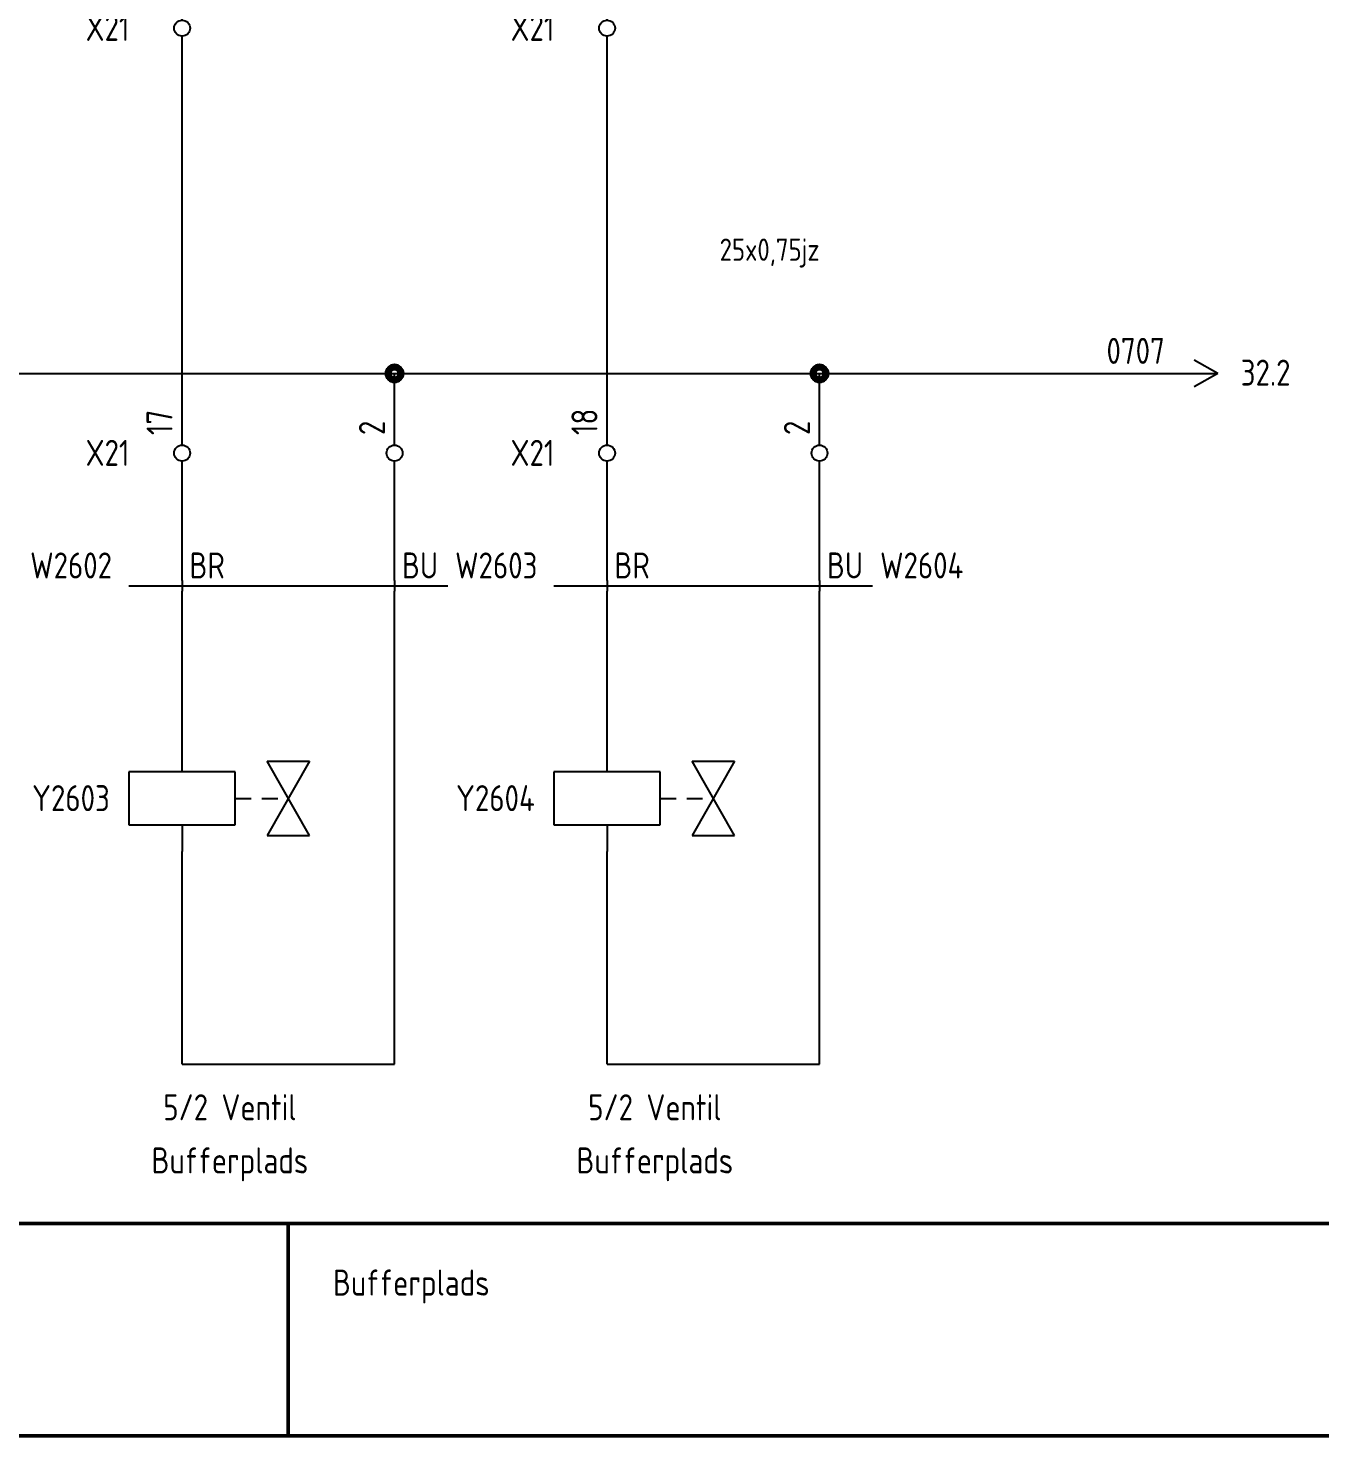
# Model space of a CAD drawing. Header units: millimetres. Extents: x 10 to 410, y 10 to 275.
# Drawn here: x 135.5 to 257.1, y 10 to 142.5 of the extents above; entities that cross this region are included whole.
import ezdxf
from ezdxf.enums import TextEntityAlignment as Align

# ---------------------------------------------------------------- set-up
doc = ezdxf.new("R2010")
doc.units = ezdxf.units.MM
doc.linetypes.add('Caddy_Solid', pattern=[0])
doc.layers.add('2', color=7, linetype='Continuous')
doc.styles.add('Caddy_Vectorfont1p', font='isocp___.ttf', dxfattribs={"width": 0.9})

# ---------------------------------------------------------------- blocks, each defined once
blk = doc.blocks.new('Blk1')
at = {"linetype": 'Caddy_Solid', "lineweight": 50}
for p, q in [((10, 30), (410, 30)), ((160, 30), (160, 10)), ((410, 10), (10, 10))]:
    blk.add_line(p, q, dxfattribs=at)
at = {"lineweight": 25, "style": 'Caddy_Vectorfont1p', "width": 0.9}
blk.add_text('Bufferplads', height=2.45, dxfattribs=at).set_placement((164.2, 23.2))
blk = doc.blocks.new('Blk16')
at = {"linetype": 'Caddy_Solid', "lineweight": 25}
for p, q in [((150, 103.25), (150, 105)), ((150, 100), (150, 101.75))]:
    blk.add_line(p, q, dxfattribs=at)
blk.add_circle((150, 102.5), 0.75, dxfattribs=at)
at = {"lineweight": 25, "style": 'Caddy_Vectorfont1p', "width": 0.9, "flags": 1}
blk.add_attdef('$TAG160410', (152.6, 104.2), '', height=2.45, rotation=90, dxfattribs=at)
at = {"layer": '2', "lineweight": 25, "style": 'Caddy_Vectorfont1p', "width": 0.9}
blk.add_attdef('$TAG160400', (149.1, 104.2), '', height=2.45, rotation=90, dxfattribs=at)
at = {"layer": '2', "lineweight": 25, "style": 'Caddy_Vectorfont1p', "width": 0.9, "flags": 1}
for tag, p in [('$TAG140020', (145.05, 108.3)), ('$TAG140050', (145.05, 104.8)), ('$TAG160030', (145.05, 97.8)), ('$TAG160040', (145.05, 92.8))]:
    blk.add_attdef(tag, text='', height=2.45, dxfattribs=at).set_placement(p, align=Align.RIGHT)
at = {"layer": '2', "lineweight": 25, "style": 'Caddy_Vectorfont1p', "width": 0.9}
blk.add_attdef('$TAG160010', text='', height=2.45, dxfattribs=at).set_placement((145.05, 101.3), align=Align.RIGHT)
blk = doc.blocks.new('Blk17')
at = {"linetype": 'Caddy_Solid', "lineweight": 25}
for p, q in [((170, 103.25), (170, 105)), ((170, 100), (170, 101.75))]:
    blk.add_line(p, q, dxfattribs=at)
blk.add_circle((170, 102.5), 0.75, dxfattribs=at)
at = {"lineweight": 25, "style": 'Caddy_Vectorfont1p', "width": 0.9, "flags": 1}
blk.add_attdef('$TAG160410', (172.6, 104.2), '', height=2.45, rotation=90, dxfattribs=at)
at = {"layer": '2', "lineweight": 25, "style": 'Caddy_Vectorfont1p', "width": 0.9}
blk.add_attdef('$TAG160400', (169.1, 104.2), '', height=2.45, rotation=90, dxfattribs=at)
at = {"layer": '2', "lineweight": 25, "style": 'Caddy_Vectorfont1p', "width": 0.9, "flags": 1}
for tag, p in [('$TAG140020', (165.05, 108.3)), ('$TAG140050', (165.05, 104.8)), ('$TAG160010', (165.05, 101.3)), ('$TAG160030', (165.05, 97.8)), ('$TAG160040', (165.05, 92.8))]:
    blk.add_attdef(tag, text='', height=2.45, dxfattribs=at).set_placement(p, align=Align.RIGHT)
blk = doc.blocks.new('Blk18')
at = {"linetype": 'Caddy_Solid', "lineweight": 25}
for p, q in [((150, 72.5), (150, 75)), ((158, 73.5), (162, 73.5)), ((162, 73.5), (158, 66.5)), ((162, 66.5), (158, 73.5)), ((155, 72.5), (145, 72.5)), ((145, 72.5), (145, 67.5)), ((155, 67.5), (155, 72.5)), ((155, 70), (156.5, 70)), ((157.5, 70), (159, 70)), ((145, 67.5), (155, 67.5)), ((150, 67.5), (150, 65)), ((158, 66.5), (162, 66.5))]:
    blk.add_line(p, q, dxfattribs=at)
at = {"lineweight": 25, "style": 'Caddy_Vectorfont1p', "width": 0.9}
blk.add_attdef('$TAG175000_00', (149.1, 73.4), '', height=2.45, rotation=90, dxfattribs=at)
for tag, p in [('$TAG160010', (143.2, 68.8)), ('$TAG160030', (143.2, 65.3)), ('$TAG160040', (143.2, 61.8))]:
    blk.add_attdef(tag, text='', height=2.45, dxfattribs=at).set_placement(p, align=Align.RIGHT)
blk.add_attdef('$TAG175000_01', text='', height=2.45, rotation=90, dxfattribs=at).set_placement((149.1, 65.9), align=Align.RIGHT)
blk = doc.blocks.new('Blk19')
at = {"linetype": 'Caddy_Solid', "lineweight": 25}
for p, q in [((170, 103.25), (170, 105)), ((170, 100), (170, 101.75))]:
    blk.add_line(p, q, dxfattribs=at)
blk.add_circle((170, 102.5), 0.75, dxfattribs=at)
at = {"lineweight": 25, "style": 'Caddy_Vectorfont1p', "width": 0.9, "flags": 1}
blk.add_attdef('$TAG160410', (172.6, 104.2), '', height=2.45, rotation=90, dxfattribs=at)
at = {"layer": '2', "lineweight": 25, "style": 'Caddy_Vectorfont1p', "width": 0.9}
blk.add_attdef('$TAG160400', (169.1, 104.2), '', height=2.45, rotation=90, dxfattribs=at)
at = {"layer": '2', "lineweight": 25, "style": 'Caddy_Vectorfont1p', "width": 0.9, "flags": 1}
for tag, p in [('$TAG140020', (165.05, 108.3)), ('$TAG140050', (165.05, 104.8)), ('$TAG160010', (165.05, 101.3)), ('$TAG160030', (165.05, 97.8)), ('$TAG160040', (165.05, 92.8))]:
    blk.add_attdef(tag, text='', height=2.45, dxfattribs=at).set_placement(p, align=Align.RIGHT)
blk = doc.blocks.new('Blk22')
at = {"linetype": 'Caddy_Solid', "lineweight": 25}
for p, q in [((150, 143.25), (150, 145)), ((150, 140), (150, 141.75))]:
    blk.add_line(p, q, dxfattribs=at)
blk.add_circle((150, 142.5), 0.75, dxfattribs=at)
at = {"lineweight": 25, "style": 'Caddy_Vectorfont1p', "width": 0.9, "flags": 1}
blk.add_attdef('$TAG160410', (152.6, 144.2), '', height=2.45, rotation=90, dxfattribs=at)
at = {"layer": '2', "lineweight": 25, "style": 'Caddy_Vectorfont1p', "width": 0.9}
blk.add_attdef('$TAG160400', (149.1, 144.2), '', height=2.45, rotation=90, dxfattribs=at)
at = {"layer": '2', "lineweight": 25, "style": 'Caddy_Vectorfont1p', "width": 0.9, "flags": 1}
for tag, p in [('$TAG140020', (145.05, 148.3)), ('$TAG140050', (145.05, 144.8)), ('$TAG160030', (145.05, 137.8)), ('$TAG160040', (145.05, 132.8))]:
    blk.add_attdef(tag, text='', height=2.45, dxfattribs=at).set_placement(p, align=Align.RIGHT)
at = {"layer": '2', "lineweight": 25, "style": 'Caddy_Vectorfont1p', "width": 0.9}
blk.add_attdef('$TAG160010', text='', height=2.45, dxfattribs=at).set_placement((145.05, 141.3), align=Align.RIGHT)
blk = doc.blocks.new('Blk23')
at = {"linetype": 'Caddy_Solid', "lineweight": 25}
for p, q in [((190, 103.25), (190, 105)), ((190, 100), (190, 101.75))]:
    blk.add_line(p, q, dxfattribs=at)
blk.add_circle((190, 102.5), 0.75, dxfattribs=at)
at = {"lineweight": 25, "style": 'Caddy_Vectorfont1p', "width": 0.9, "flags": 1}
blk.add_attdef('$TAG160410', (192.6, 104.2), '', height=2.45, rotation=90, dxfattribs=at)
at = {"layer": '2', "lineweight": 25, "style": 'Caddy_Vectorfont1p', "width": 0.9}
blk.add_attdef('$TAG160400', (189.1, 104.2), '', height=2.45, rotation=90, dxfattribs=at)
at = {"layer": '2', "lineweight": 25, "style": 'Caddy_Vectorfont1p', "width": 0.9, "flags": 1}
for tag, p in [('$TAG140020', (185.05, 108.3)), ('$TAG140050', (185.05, 104.8)), ('$TAG160030', (185.05, 97.8)), ('$TAG160040', (185.05, 92.8))]:
    blk.add_attdef(tag, text='', height=2.45, dxfattribs=at).set_placement(p, align=Align.RIGHT)
at = {"layer": '2', "lineweight": 25, "style": 'Caddy_Vectorfont1p', "width": 0.9}
blk.add_attdef('$TAG160010', text='', height=2.45, dxfattribs=at).set_placement((185.05, 101.3), align=Align.RIGHT)
blk = doc.blocks.new('Blk24')
at = {"linetype": 'Caddy_Solid', "lineweight": 25}
for p, q in [((210, 103.25), (210, 105)), ((210, 100), (210, 101.75))]:
    blk.add_line(p, q, dxfattribs=at)
blk.add_circle((210, 102.5), 0.75, dxfattribs=at)
at = {"lineweight": 25, "style": 'Caddy_Vectorfont1p', "width": 0.9, "flags": 1}
blk.add_attdef('$TAG160410', (212.6, 104.2), '', height=2.45, rotation=90, dxfattribs=at)
at = {"layer": '2', "lineweight": 25, "style": 'Caddy_Vectorfont1p', "width": 0.9}
blk.add_attdef('$TAG160400', (209.1, 104.2), '', height=2.45, rotation=90, dxfattribs=at)
at = {"layer": '2', "lineweight": 25, "style": 'Caddy_Vectorfont1p', "width": 0.9, "flags": 1}
for tag, p in [('$TAG140020', (205.05, 108.3)), ('$TAG140050', (205.05, 104.8)), ('$TAG160010', (205.05, 101.3)), ('$TAG160030', (205.05, 97.8)), ('$TAG160040', (205.05, 92.8))]:
    blk.add_attdef(tag, text='', height=2.45, dxfattribs=at).set_placement(p, align=Align.RIGHT)
blk = doc.blocks.new('Blk25')
at = {"linetype": 'Caddy_Solid', "lineweight": 25}
for p, q in [((190, 72.5), (190, 75)), ((198, 73.5), (202, 73.5)), ((202, 73.5), (198, 66.5)), ((202, 66.5), (198, 73.5)), ((195, 72.5), (185, 72.5)), ((185, 72.5), (185, 67.5)), ((195, 67.5), (195, 72.5)), ((195, 70), (196.5, 70)), ((197.5, 70), (199, 70)), ((185, 67.5), (195, 67.5)), ((190, 67.5), (190, 65)), ((198, 66.5), (202, 66.5))]:
    blk.add_line(p, q, dxfattribs=at)
at = {"lineweight": 25, "style": 'Caddy_Vectorfont1p', "width": 0.9}
blk.add_attdef('$TAG175000_00', (189.1, 73.4), '', height=2.45, rotation=90, dxfattribs=at)
for tag, p in [('$TAG160010', (183.2, 68.8)), ('$TAG160030', (183.2, 65.3)), ('$TAG160040', (183.2, 61.8))]:
    blk.add_attdef(tag, text='', height=2.45, dxfattribs=at).set_placement(p, align=Align.RIGHT)
blk.add_attdef('$TAG175000_01', text='', height=2.45, rotation=90, dxfattribs=at).set_placement((189.1, 65.9), align=Align.RIGHT)
blk = doc.blocks.new('Blk26')
at = {"linetype": 'Caddy_Solid', "lineweight": 25}
for p, q in [((210, 103.25), (210, 105)), ((210, 100), (210, 101.75))]:
    blk.add_line(p, q, dxfattribs=at)
blk.add_circle((210, 102.5), 0.75, dxfattribs=at)
at = {"lineweight": 25, "style": 'Caddy_Vectorfont1p', "width": 0.9, "flags": 1}
blk.add_attdef('$TAG160410', (212.6, 104.2), '', height=2.45, rotation=90, dxfattribs=at)
at = {"layer": '2', "lineweight": 25, "style": 'Caddy_Vectorfont1p', "width": 0.9}
blk.add_attdef('$TAG160400', (209.1, 104.2), '', height=2.45, rotation=90, dxfattribs=at)
at = {"layer": '2', "lineweight": 25, "style": 'Caddy_Vectorfont1p', "width": 0.9, "flags": 1}
for tag, p in [('$TAG140020', (205.05, 108.3)), ('$TAG140050', (205.05, 104.8)), ('$TAG160010', (205.05, 101.3)), ('$TAG160030', (205.05, 97.8)), ('$TAG160040', (205.05, 92.8))]:
    blk.add_attdef(tag, text='', height=2.45, dxfattribs=at).set_placement(p, align=Align.RIGHT)
blk = doc.blocks.new('Blk29')
at = {"linetype": 'Caddy_Solid', "lineweight": 25}
for p, q in [((190, 143.25), (190, 145)), ((190, 140), (190, 141.75))]:
    blk.add_line(p, q, dxfattribs=at)
blk.add_circle((190, 142.5), 0.75, dxfattribs=at)
at = {"lineweight": 25, "style": 'Caddy_Vectorfont1p', "width": 0.9, "flags": 1}
blk.add_attdef('$TAG160410', (192.6, 144.2), '', height=2.45, rotation=90, dxfattribs=at)
at = {"layer": '2', "lineweight": 25, "style": 'Caddy_Vectorfont1p', "width": 0.9}
blk.add_attdef('$TAG160400', (189.1, 144.2), '', height=2.45, rotation=90, dxfattribs=at)
at = {"layer": '2', "lineweight": 25, "style": 'Caddy_Vectorfont1p', "width": 0.9, "flags": 1}
for tag, p in [('$TAG140020', (185.05, 148.3)), ('$TAG140050', (185.05, 144.8)), ('$TAG160030', (185.05, 137.8)), ('$TAG160040', (185.05, 132.8))]:
    blk.add_attdef(tag, text='', height=2.45, dxfattribs=at).set_placement(p, align=Align.RIGHT)
at = {"layer": '2', "lineweight": 25, "style": 'Caddy_Vectorfont1p', "width": 0.9}
blk.add_attdef('$TAG160010', text='', height=2.45, dxfattribs=at).set_placement((185.05, 141.3), align=Align.RIGHT)
blk = doc.blocks.new('Blk31')
at = {"linetype": 'Caddy_Solid', "lineweight": 25}
for p, q in [((245, 110), (247.5, 110)), ((247.5, 110), (245.25, 111.25)), ((247.5, 110), (245.25, 108.75))]:
    blk.add_line(p, q, dxfattribs=at)
at = {"lineweight": 25, "style": 'Caddy_Vectorfont1p', "width": 0.9}
blk.add_attdef('$TAG160010', text='', height=2.45, dxfattribs=at).set_placement((242.5, 110.9), align=Align.RIGHT)
blk.add_attdef('$TAG160500', (249.65, 108.85), '', height=2.45, dxfattribs=at)
blk = doc.blocks.new('Blk34')
at = {"linetype": 'Caddy_Solid', "lineweight": 25}
blk.add_line((110, 90.5), (110, 89.5), dxfattribs=at)
at = {"lineweight": 25, "style": 'Caddy_Vectorfont1p', "width": 0.9}
for tag, p in [('$TAG160210', (110.7, 90.7)), ('$TAG160010', (135.7, 90.7))]:
    blk.add_attdef(tag, p, '', height=2.45, dxfattribs=at)
at = {"lineweight": 25, "style": 'Caddy_Vectorfont1p', "width": 0.9, "flags": 1}
for tag, p in [('$TAG160220', (110.7, 85.7)), ('$TAG160030', (135.7, 85.7)), ('$TAG160230', (110.7, 80.7)), ('$TAG160200', (135.7, 80.7)), ('$TAG160040', (135.7, 75.7)), ('$TAG160101', (135.7, 70.7))]:
    blk.add_attdef(tag, p, '', height=2.45, dxfattribs=at)
blk = doc.blocks.new('Blk35')
at = {"linetype": 'Caddy_Solid', "lineweight": 25}
blk.add_line((130, 90.5), (130, 89.5), dxfattribs=at)
at = {"lineweight": 25, "style": 'Caddy_Vectorfont1p', "width": 0.9}
for tag, p in [('$TAG160210', (130.7, 90.7)), ('$TAG160010', (135.7, 90.7))]:
    blk.add_attdef(tag, p, '', height=2.45, dxfattribs=at)
at = {"lineweight": 25, "style": 'Caddy_Vectorfont1p', "width": 0.9, "flags": 1}
for tag, p in [('$TAG160220', (130.7, 85.7)), ('$TAG160030', (135.7, 85.7)), ('$TAG160230', (130.7, 80.7)), ('$TAG160200', (135.7, 80.7)), ('$TAG160040', (135.7, 75.7)), ('$TAG160101', (135.7, 70.7))]:
    blk.add_attdef(tag, p, '', height=2.45, dxfattribs=at)
blk = doc.blocks.new('Blk36')
at = {"linetype": 'Caddy_Solid', "lineweight": 25}
blk.add_line((150, 90.5), (150, 89.5), dxfattribs=at)
at = {"lineweight": 25, "style": 'Caddy_Vectorfont1p', "width": 0.9}
blk.add_attdef('$TAG160210', (150.7, 90.7), '', height=2.45, dxfattribs=at)
at = {"lineweight": 25, "style": 'Caddy_Vectorfont1p', "width": 0.9, "flags": 1}
for tag, p in [('$TAG160010', (175.7, 90.7)), ('$TAG160220', (150.7, 85.7)), ('$TAG160030', (175.7, 85.7)), ('$TAG160230', (150.7, 80.7)), ('$TAG160200', (175.7, 80.7)), ('$TAG160040', (175.7, 75.7)), ('$TAG160101', (175.7, 70.7))]:
    blk.add_attdef(tag, p, '', height=2.45, dxfattribs=at)
blk = doc.blocks.new('Blk37')
at = {"linetype": 'Caddy_Solid', "lineweight": 25}
blk.add_line((170, 90.5), (170, 89.5), dxfattribs=at)
at = {"lineweight": 25, "style": 'Caddy_Vectorfont1p', "width": 0.9}
for tag, p in [('$TAG160210', (170.7, 90.7)), ('$TAG160010', (175.7, 90.7))]:
    blk.add_attdef(tag, p, '', height=2.45, dxfattribs=at)
at = {"lineweight": 25, "style": 'Caddy_Vectorfont1p', "width": 0.9, "flags": 1}
for tag, p in [('$TAG160220', (170.7, 85.7)), ('$TAG160030', (175.7, 85.7)), ('$TAG160230', (170.7, 80.7)), ('$TAG160200', (175.7, 80.7)), ('$TAG160040', (175.7, 75.7)), ('$TAG160101', (175.7, 70.7))]:
    blk.add_attdef(tag, p, '', height=2.45, dxfattribs=at)
blk = doc.blocks.new('Blk38')
at = {"linetype": 'Caddy_Solid', "lineweight": 25}
blk.add_line((190, 90.5), (190, 89.5), dxfattribs=at)
at = {"lineweight": 25, "style": 'Caddy_Vectorfont1p', "width": 0.9}
for tag, p in [('$TAG160210', (190.7, 90.7)), ('$TAG160010', (215.7, 90.7))]:
    blk.add_attdef(tag, p, '', height=2.45, dxfattribs=at)
at = {"lineweight": 25, "style": 'Caddy_Vectorfont1p', "width": 0.9, "flags": 1}
for tag, p in [('$TAG160220', (190.7, 85.7)), ('$TAG160030', (215.7, 85.7)), ('$TAG160230', (190.7, 80.7)), ('$TAG160200', (215.7, 80.7)), ('$TAG160040', (215.7, 75.7)), ('$TAG160101', (215.7, 70.7))]:
    blk.add_attdef(tag, p, '', height=2.45, dxfattribs=at)
blk = doc.blocks.new('Blk39')
at = {"linetype": 'Caddy_Solid', "lineweight": 25}
blk.add_line((210, 90.5), (210, 89.5), dxfattribs=at)
at = {"lineweight": 25, "style": 'Caddy_Vectorfont1p', "width": 0.9}
for tag, p in [('$TAG160210', (210.7, 90.7)), ('$TAG160010', (215.7, 90.7))]:
    blk.add_attdef(tag, p, '', height=2.45, dxfattribs=at)
at = {"lineweight": 25, "style": 'Caddy_Vectorfont1p', "width": 0.9, "flags": 1}
for tag, p in [('$TAG160220', (210.7, 85.7)), ('$TAG160030', (215.7, 85.7)), ('$TAG160230', (210.7, 80.7)), ('$TAG160200', (215.7, 80.7)), ('$TAG160040', (215.7, 75.7)), ('$TAG160101', (215.7, 70.7))]:
    blk.add_attdef(tag, p, '', height=2.45, dxfattribs=at)

msp = doc.modelspace()

# ---------------------------------------------------------------- linework, layer by layer
at = {"linetype": 'Caddy_Solid', "lineweight": 25}
for p, q in [((150, 105), (150, 140)), ((150, 105), (150, 140)), ((150, 105), (150, 140)), ((190, 105), (190, 140)), ((190, 105), (190, 140)), ((190, 105), (190, 140)), ((150, 130.5), (150, 130.5)), ((150, 130.5), (150, 130.5)), ((150, 130.5), (150, 130.5)), ((150, 130.5), (150, 130.5)), ((150, 130.5), (150, 130.5)), ((150, 130.5), (150, 130.5)), ((150, 105), (150, 130.5)), ((150, 105), (150, 130.5)), ((150, 105), (150, 130.5)), ((190, 130.5), (190, 130.5)), ((190, 130.5), (190, 130.5)), ((190, 130.5), (190, 130.5)), ((190, 130.5), (190, 130.5)), ((190, 130.5), (190, 130.5)), ((190, 130.5), (190, 130.5)), ((190, 130.5), (190, 130.5)), ((190, 130.5), (190, 130.5)), ((190, 130.5), (190, 130.5)), ((190, 130.5), (190, 130.5)), ((190, 130.5), (190, 130.5)), ((190, 130.5), (190, 130.5)), ((190, 130.5), (190, 130.5)), ((190, 130.5), (190, 130.5)), ((190, 130.5), (190, 130.5)), ((190, 105), (190, 130.5)), ((190, 105), (190, 130.5)), ((190, 105), (190, 130.5)), ((150, 129.5), (150, 129.5)), ((150, 129.5), (150, 129.5)), ((150, 129.5), (150, 129.5)), ((150, 129.5), (150, 129.5)), ((150, 129.5), (150, 129.5)), ((150, 129.5), (150, 129.5)), ((190, 129.5), (190, 129.5)), ((190, 129.5), (190, 129.5)), ((190, 129.5), (190, 129.5)), ((190, 129.5), (190, 129.5)), ((190, 129.5), (190, 129.5)), ((190, 129.5), (190, 129.5)), ((190, 129.5), (190, 129.5)), ((190, 129.5), (190, 129.5)), ((190, 129.5), (190, 129.5)), ((190, 129.5), (190, 129.5)), ((190, 129.5), (190, 129.5)), ((190, 129.5), (190, 129.5)), ((190, 129.5), (190, 129.5)), ((190, 129.5), (190, 129.5)), ((190, 129.5), (190, 129.5)), ((150, 125.5), (150, 125.5)), ((150, 125.5), (150, 125.5)), ((150, 125.5), (150, 125.5)), ((150, 125.5), (150, 125.5)), ((150, 125.5), (150, 125.5)), ((150, 125.5), (150, 125.5)), ((150, 125.5), (150, 125.5)), ((150, 125.5), (150, 125.5)), ((150, 125.5), (150, 125.5)), ((150, 125.5), (150, 125.5)), ((150, 125.5), (150, 125.5)), ((150, 125.5), (150, 125.5)), ((150, 105), (150, 125.5)), ((150, 105), (150, 125.5)), ((150, 105), (150, 125.5)), ((190, 125.5), (190, 125.5)), ((190, 125.5), (190, 125.5)), ((190, 125.5), (190, 125.5)), ((190, 125.5), (190, 125.5)), ((190, 125.5), (190, 125.5)), ((190, 125.5), (190, 125.5)), ((190, 125.5), (190, 125.5)), ((190, 125.5), (190, 125.5)), ((190, 125.5), (190, 125.5)), ((190, 125.5), (190, 125.5)), ((190, 125.5), (190, 125.5)), ((190, 125.5), (190, 125.5)), ((190, 125.5), (190, 125.5)), ((190, 125.5), (190, 125.5)), ((190, 125.5), (190, 125.5)), ((190, 125.5), (190, 125.5)), ((190, 125.5), (190, 125.5)), ((190, 125.5), (190, 125.5)), ((190, 125.5), (190, 125.5)), ((190, 125.5), (190, 125.5)), ((190, 125.5), (190, 125.5)), ((190, 105), (190, 125.5)), ((190, 105), (190, 125.5)), ((190, 105), (190, 125.5)), ((190, 105), (190, 125.5)), ((190, 105), (190, 125.5)), ((190, 105), (190, 125.5)), ((150, 124.5), (150, 124.5)), ((150, 124.5), (150, 124.5)), ((150, 124.5), (150, 124.5)), ((150, 124.5), (150, 124.5)), ((150, 124.5), (150, 124.5)), ((150, 124.5), (150, 124.5)), ((150, 124.5), (150, 124.5)), ((150, 124.5), (150, 124.5)), ((150, 105), (150, 124.5)), ((150, 124.5), (150, 124.5)), ((150, 124.5), (150, 124.5)), ((150, 105), (150, 124.5)), ((150, 124.5), (150, 124.5)), ((150, 124.5), (150, 124.5)), ((190, 124.5), (190, 124.5)), ((190, 124.5), (190, 124.5)), ((190, 124.5), (190, 124.5)), ((190, 124.5), (190, 124.5)), ((190, 124.5), (190, 124.5)), ((190, 124.5), (190, 124.5)), ((190, 124.5), (190, 124.5)), ((190, 124.5), (190, 124.5)), ((190, 124.5), (190, 124.5)), ((190, 124.5), (190, 124.5)), ((190, 124.5), (190, 124.5)), ((190, 124.5), (190, 124.5)), ((190, 124.5), (190, 124.5)), ((190, 124.5), (190, 124.5)), ((190, 124.5), (190, 124.5)), ((190, 124.5), (190, 124.5)), ((190, 124.5), (190, 124.5)), ((190, 124.5), (190, 124.5)), ((190, 124.5), (190, 124.5)), ((190, 124.5), (190, 124.5)), ((190, 124.5), (190, 124.5)), ((190, 124.5), (190, 124.5)), ((190, 124.5), (190, 124.5)), ((190, 124.5), (190, 124.5)), ((190, 124.5), (190, 124.5)), ((190, 124.5), (190, 124.5)), ((190, 124.5), (190, 124.5)), ((190, 124.5), (190, 124.5)), ((190, 124.5), (190, 124.5)), ((190, 124.5), (190, 124.5)), ((190, 124.5), (190, 124.5)), ((190, 124.5), (190, 124.5)), ((190, 124.5), (190, 124.5)), ((190, 124.5), (190, 124.5)), ((190, 124.5), (190, 124.5)), ((190, 124.5), (190, 124.5)), ((130, 110), (170, 110)), ((170, 105), (170, 110)), ((170, 110), (210, 110)), ((210, 105), (210, 110)), ((210, 110), (245, 110)), ((150, 90.5), (150, 100)), ((170, 90.5), (170, 100)), ((190, 90.5), (190, 100)), ((210, 90.5), (210, 100)), ((145, 90), (175, 90)), ((150, 75), (150, 89.5)), ((170, 45), (170, 89.5)), ((185, 90), (215, 90)), ((190, 75), (190, 89.5)), ((210, 45), (210, 89.5)), ((150, 64.5), (150, 65)), ((190, 64.5), (190, 65)), ((150, 45), (150, 64.5)), ((150, 45), (150, 64.5)), ((190, 45), (190, 64.5)), ((190, 45), (190, 64.5)), ((150, 45), (170, 45)), ((190, 45), (210, 45))]:
    msp.add_line(p, q, dxfattribs=at)
at = {"lineweight": 40}
for centre, radius in [((170, 110), 0.8), ((170, 110), 0.6), ((170, 110), 0.4), ((210, 110), 0.8), ((210, 110), 0.6), ((210, 110), 0.4)]:
    msp.add_circle(centre, radius, dxfattribs=at)

# ---------------------------------------------------------------- block references
msp.add_blockref('Blk1', (0, 0, 1))
ref = msp.add_blockref('Blk22', (0, 0, 1))
ref.add_attrib('$TAG160010', 'X21', dxfattribs={"layer": '2', "lineweight": 25, "height": 2.45, "style": 'Caddy_Vectorfont1p', "width": 0.9}).set_placement((145.05, 141.3), align=Align.RIGHT)
ref.add_attrib('$TAG160400', '17', (149.1, 144.2), dxfattribs={"layer": '2', "lineweight": 25, "height": 2.45, "rotation": 90, "style": 'Caddy_Vectorfont1p', "width": 0.9})
ref = msp.add_blockref('Blk29', (0, 0, 1))
ref.add_attrib('$TAG160010', 'X21', dxfattribs={"layer": '2', "lineweight": 25, "height": 2.45, "style": 'Caddy_Vectorfont1p', "width": 0.9}).set_placement((185.05, 141.3), align=Align.RIGHT)
ref.add_attrib('$TAG160400', '18', (189.1, 144.2), dxfattribs={"layer": '2', "lineweight": 25, "height": 2.45, "rotation": 90, "style": 'Caddy_Vectorfont1p', "width": 0.9})
ref = msp.add_blockref('Blk31', (0, 0, 1))
ref.add_attrib('$TAG160010', '0707', dxfattribs={"lineweight": 25, "height": 2.45, "style": 'Caddy_Vectorfont1p', "width": 0.9}).set_placement((242.5, 110.9), align=Align.RIGHT)
ref.add_attrib('$TAG160500', '32.2', (249.65, 108.85), dxfattribs={"lineweight": 25, "height": 2.45, "style": 'Caddy_Vectorfont1p', "width": 0.9})
ref = msp.add_blockref('Blk16', (0, 0, 1))
ref.add_attrib('$TAG160010', 'X21', dxfattribs={"layer": '2', "lineweight": 25, "height": 2.45, "style": 'Caddy_Vectorfont1p', "width": 0.9}).set_placement((145.05, 101.3), align=Align.RIGHT)
ref.add_attrib('$TAG160400', '17', (149.1, 104.2), dxfattribs={"layer": '2', "lineweight": 25, "height": 2.45, "rotation": 90, "style": 'Caddy_Vectorfont1p', "width": 0.9})
ref = msp.add_blockref('Blk23', (0, 0, 1))
ref.add_attrib('$TAG160010', 'X21', dxfattribs={"layer": '2', "lineweight": 25, "height": 2.45, "style": 'Caddy_Vectorfont1p', "width": 0.9}).set_placement((185.05, 101.3), align=Align.RIGHT)
ref.add_attrib('$TAG160400', '18', (189.1, 104.2), dxfattribs={"layer": '2', "lineweight": 25, "height": 2.45, "rotation": 90, "style": 'Caddy_Vectorfont1p', "width": 0.9})
ref = msp.add_blockref('Blk17', (0, 0, 1))
ref.add_attrib('$TAG160400', '2', (169.1, 104.2), dxfattribs={"layer": '2', "lineweight": 25, "height": 2.45, "rotation": 90, "style": 'Caddy_Vectorfont1p', "width": 0.9})
ref = msp.add_blockref('Blk19', (0, 0, 1))
ref.add_attrib('$TAG160400', '2', (169.1, 104.2), dxfattribs={"layer": '2', "lineweight": 25, "height": 2.45, "rotation": 90, "style": 'Caddy_Vectorfont1p', "width": 0.9})
ref = msp.add_blockref('Blk24', (0, 0, 1))
ref.add_attrib('$TAG160400', '2', (209.1, 104.2), dxfattribs={"layer": '2', "lineweight": 25, "height": 2.45, "rotation": 90, "style": 'Caddy_Vectorfont1p', "width": 0.9})
ref = msp.add_blockref('Blk26', (0, 0, 1))
ref.add_attrib('$TAG160400', '2', (209.1, 104.2), dxfattribs={"layer": '2', "lineweight": 25, "height": 2.45, "rotation": 90, "style": 'Caddy_Vectorfont1p', "width": 0.9})
ref = msp.add_blockref('Blk34', (0, 0, 1))
ref.add_attrib('$TAG160010', 'W2602', (135.7, 90.7), dxfattribs={"lineweight": 25, "height": 2.45, "style": 'Caddy_Vectorfont1p', "width": 0.9})
ref.add_attrib('$TAG160210', 'BR', (110.7, 90.7), dxfattribs={"lineweight": 25, "height": 2.45, "style": 'Caddy_Vectorfont1p', "width": 0.9})
ref = msp.add_blockref('Blk35', (0, 0, 1))
ref.add_attrib('$TAG160010', 'W2602', (135.7, 90.7), dxfattribs={"lineweight": 25, "height": 2.45, "style": 'Caddy_Vectorfont1p', "width": 0.9})
ref.add_attrib('$TAG160210', 'BU', (130.7, 90.7), dxfattribs={"lineweight": 25, "height": 2.45, "style": 'Caddy_Vectorfont1p', "width": 0.9})
ref = msp.add_blockref('Blk36', (0, 0, 1))
ref.add_attrib('$TAG160210', 'BR', (150.7, 90.7), dxfattribs={"lineweight": 25, "height": 2.45, "style": 'Caddy_Vectorfont1p', "width": 0.9})
ref = msp.add_blockref('Blk37', (0, 0, 1))
ref.add_attrib('$TAG160010', 'W2603', (175.7, 90.7), dxfattribs={"lineweight": 25, "height": 2.45, "style": 'Caddy_Vectorfont1p', "width": 0.9})
ref.add_attrib('$TAG160210', 'BU', (170.7, 90.7), dxfattribs={"lineweight": 25, "height": 2.45, "style": 'Caddy_Vectorfont1p', "width": 0.9})
ref = msp.add_blockref('Blk38', (0, 0, 1))
ref.add_attrib('$TAG160010', 'W2604', (215.7, 90.7), dxfattribs={"lineweight": 25, "height": 2.45, "style": 'Caddy_Vectorfont1p', "width": 0.9})
ref.add_attrib('$TAG160210', 'BR', (190.7, 90.7), dxfattribs={"lineweight": 25, "height": 2.45, "style": 'Caddy_Vectorfont1p', "width": 0.9})
ref = msp.add_blockref('Blk39', (0, 0, 1))
ref.add_attrib('$TAG160010', 'W2604', (215.7, 90.7), dxfattribs={"lineweight": 25, "height": 2.45, "style": 'Caddy_Vectorfont1p', "width": 0.9})
ref.add_attrib('$TAG160210', 'BU', (210.7, 90.7), dxfattribs={"lineweight": 25, "height": 2.45, "style": 'Caddy_Vectorfont1p', "width": 0.9})
ref = msp.add_blockref('Blk18', (0, 0, 1))
ref.add_attrib('$TAG160010', 'Y2603', dxfattribs={"lineweight": 25, "height": 2.45, "style": 'Caddy_Vectorfont1p', "width": 0.9}).set_placement((143.2, 68.8), align=Align.RIGHT)
ref = msp.add_blockref('Blk25', (0, 0, 1))
ref.add_attrib('$TAG160010', 'Y2604', dxfattribs={"lineweight": 25, "height": 2.45, "style": 'Caddy_Vectorfont1p', "width": 0.9}).set_placement((183.2, 68.8), align=Align.RIGHT)

# ---------------------------------------------------------------- texts
at = {"lineweight": 25, "style": 'Caddy_Vectorfont1p', "width": 0.9}
msp.add_text('25x0,75jz', height=2.1, dxfattribs=at).set_placement((200.6, 120.6))
for s, p in [('5/2 Ventil', (154.5, 39.7)), ('5/2 Ventil', (154.5, 39.7)), ('5/2 Ventil', (194.5, 39.7)), ('5/2 Ventil', (194.5, 39.7)), ('Bufferplads', (154.5, 34.7)), ('Bufferplads', (194.5, 34.7))]:
    msp.add_text(s, height=2.45, dxfattribs=at).set_placement(p, align=Align.CENTER)

doc.saveas('drawing.dxf')
